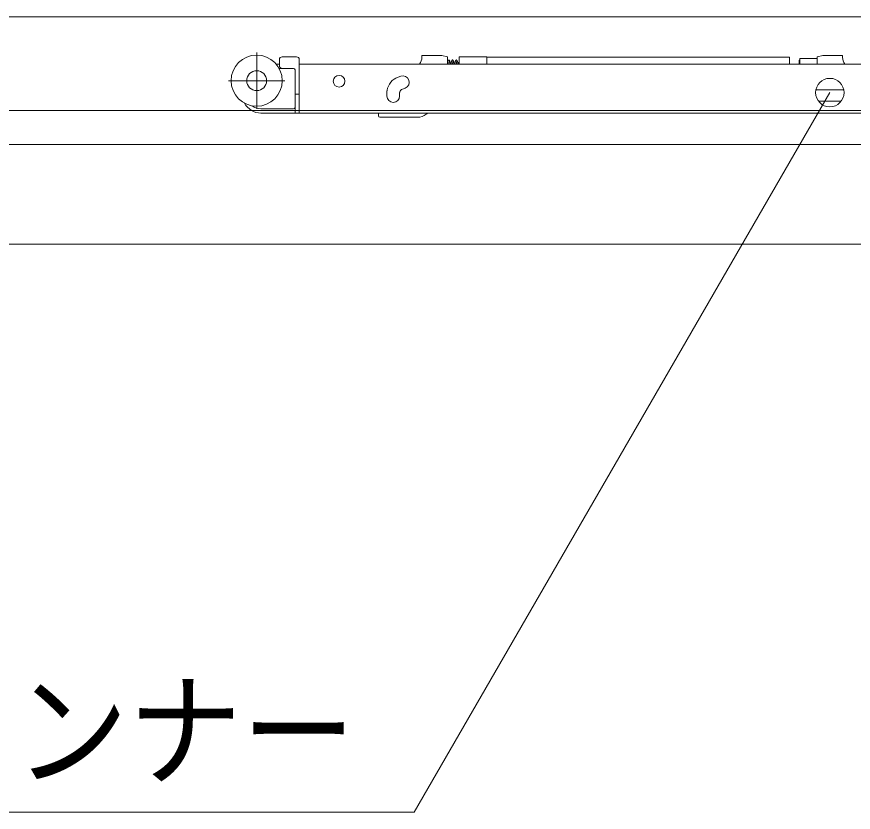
# Model space of a CAD drawing. Units: millimetres, scale not verified. Extents: x -6062 to 6062, y -3045 to 3045.
# Drawn here: x -1414.1 to -1119.7, y 120 to 400 of the extents above; entities that cross this region are included whole.
import ezdxf
from ezdxf.enums import TextEntityAlignment as Align

# ---------------------------------------------------------------- set-up
doc = ezdxf.new("R2010")
doc.units = ezdxf.units.MM
doc.header["$LTSCALE"] = 20
doc.layers.add('0-1_3一般', color=7, linetype='Continuous', lineweight=9)
doc.layers.add('0-4_2寸法-3', color=7, linetype='Continuous', lineweight=9)
doc.styles.add('ＭＳ ゴシック', font='')
doc.styles.get('ＭＳ ゴシック').set_extended_font_data('MS Gothic')

# ---------------------------------------------------------------- blocks, each defined once
blk = doc.blocks.new('グループ-25')
at = {"layer": '0-1_3一般'}
for p, q in [((-77990, 8000), (17030, 8000)), ((9156.1, 7747.9), (9156.1, 7351.9)), ((9436.1, 7717.9), (9336.1, 7717.9)), ((10318.5, 7713.9), (10318.5, 7727.9)), ((10775.7, 7716.9), (10581.7, 7716.9)), ((10581.7, 7665.9), (10581.7, 7716.9)), ((10775.7, 7716.9), (10775.7, 7665.9)), ((12905.7, 7715.9), (10775.7, 7715.9)), ((12905.7, 7715.9), (12905.7, 7665.9)), ((13140.1, 7727.9), (13100.1, 7717.9)), ((13100.1, 7705.9), (13100.1, 7717.9)), ((13140.1, 7727.9), (13280.1, 7727.9)), ((13280.1, 7713.9), (13280.1, 7727.9)), ((9316.1, 7665.9), (9293.7, 7665.9)), ((9316.1, 7697.9), (9316.1, 7655.9)), ((9456.1, 7697.9), (9456.1, 7665.1)), ((9456.1, 7665.9), (15562.1, 7665.9)), ((9456.1, 7659.9), (9456.1, 7665.1)), ((9456.1, 7481.9), (9456.1, 7659.9)), ((10507.7, 7670.9), (10508.4, 7665.9)), ((10534.7, 7670.9), (10535.4, 7665.9)), ((10561.7, 7670.9), (10562.4, 7665.9)), ((10581.6, 7686.9), (10581.7, 7687.5)), ((12975.1, 7690.9), (12975.1, 7665.9)), ((13100.1, 7705.9), (12980.1, 7705.9)), ((12980.1, 7705.9), (12980.1, 7665.9)), ((13100.1, 7705.9), (13100.1, 7665.9)), ((9314.2, 7635.9), (9336.1, 7635.9)), ((9416.1, 7635.9), (9336.1, 7635.9)), ((9426.1, 7475.9), (9426.1, 7625.9)), ((9354.1, 7549.9), (8958.1, 7549.9)), ((10169.8, 7581.5), (10151.1, 7574.7)), ((9456.1, 7470.1), (9456.1, 7481.9)), ((10073.7, 7481.4), (10073.8, 7481.9)), ((10181.8, 7490.1), (10200.6, 7496.9)), ((9426.1, 7455.9), (9426.1, 7475.9)), ((9426.1, 7345.9), (9426.1, 7455.9)), ((9456.1, 7455.9), (9426.1, 7455.9)), ((9456.1, 7470.1), (9456.1, 7455.9)), ((9456.1, 7455.9), (9456.1, 7345.9)), ((10072.1, 7441.9), (10072.1, 7461.9)), ((10162.1, 7462.4), (10162.1, 7461.9)), ((10162.1, 7461.9), (10162.1, 7441.9)), ((17030, 7340), (-77990, 7340)), ((9416.1, 7351.9), (9186.1, 7351.9)), ((9186.1, 7321.9), (9426.1, 7321.9)), ((9426.1, 7321.9), (9426.1, 7345.9)), ((9456.1, 7321.9), (9426.1, 7321.9)), ((9456.1, 7345.9), (9456.1, 7321.9)), ((15562.1, 7321.9), (9456.1, 7321.9)), ((10012.7, 7301.9), (10012.7, 7321.9)), ((10350.1, 7313.8), (10360.2, 7321.9)), ((10022.7, 7291.9), (10287.6, 7291.9)), ((-6960, 7100), (17040, 7100)), ((-6640, 6400), (16720, 6400))]:
    blk.add_line(p, q, dxfattribs=at)
for points in [[(10498.5, 7665.9), (10498.5, 7717.9), (10458.5, 7727.9), (10318.5, 7727.9)], [(10498.5, 7675.8), (10498.6, 7676.3), (10498.6, 7676.9), (10498.7, 7677.4), (10498.8, 7678), (10498.8, 7678.7), (10498.9, 7679.3), (10499, 7680), (10499, 7680.6), (10499.1, 7681.4), (10499.1, 7682.1), (10499.2, 7682.9), (10499.3, 7683.6), (10499.3, 7684.5), (10499.4, 7685.3), (10499.5, 7686.1), (10499.6, 7686.9), (10499.8, 7687.7), (10500.1, 7688.4), (10500.4, 7689.1), (10500.9, 7689.8), (10501.3, 7690.4), (10501.9, 7691), (10502.5, 7691.5), (10503.2, 7692.1), (10503.9, 7692.6), (10504.7, 7693), (10505.6, 7693.5), (10506.5, 7693.8), (10507.5, 7694.2), (10508.4, 7694.4), (10509.2, 7694.5), (10510, 7694.5), (10510.7, 7694.3), (10511.4, 7694.1), (10512, 7693.7), (10512.6, 7693.3), (10513.1, 7692.7), (10513.6, 7692), (10514, 7691.2)], [(10508.3, 7674.5), (10508.3, 7674.1), (10508.2, 7673.6), (10508.1, 7673.2), (10508.1, 7672.8), (10508, 7672.3), (10507.9, 7671.9), (10507.9, 7671.4), (10507.8, 7671), (10507.7, 7670.6), (10507.6, 7670.1), (10507.6, 7669.7), (10507.5, 7669.3), (10507.5, 7668.9), (10507.4, 7668.5), (10507.3, 7668.1), (10507.3, 7667.7), (10507.2, 7667.4), (10507.2, 7667), (10507.1, 7666.6), (10507.1, 7666.3), (10507, 7665.9)], [(10510.5, 7686.7), (10510.6, 7686.7), (10510.8, 7686.7), (10510.9, 7686.7), (10510.9, 7686.6), (10511, 7686.6), (10511, 7686.5), (10511.1, 7686.3), (10511.1, 7686.1), (10511, 7686), (10511, 7685.7), (10510.9, 7685.5), (10510.8, 7685.2), (10510.7, 7684.9), (10510.5, 7684.5), (10510.4, 7684.2), (10510.2, 7683.8), (10510, 7683.4), (10509.9, 7683), (10509.7, 7682.6), (10509.6, 7682.2), (10509.5, 7681.8), (10509.4, 7681.4), (10509.3, 7681), (10509.2, 7680.6), (10509.1, 7680.2), (10509, 7679.8), (10508.9, 7679.4), (10508.9, 7679), (10508.8, 7678.6), (10508.8, 7678.2), (10508.7, 7677.8), (10508.7, 7677.4), (10508.6, 7677), (10508.6, 7676.6), (10508.6, 7676.2), (10508.5, 7675.8), (10508.4, 7675.4), (10508.4, 7674.9), (10508.3, 7674.5)], [(10514, 7691.2), (10514.3, 7690.3), (10514.6, 7689.2), (10514.8, 7688.1), (10515, 7686.9), (10515.3, 7685.8), (10515.4, 7684.7), (10515.6, 7683.6), (10515.8, 7682.5), (10516, 7681.5), (10516.2, 7680.5), (10516.3, 7679.6), (10516.5, 7678.7), (10516.6, 7677.8), (10516.8, 7676.9), (10516.9, 7676.1), (10517, 7675.3), (10517.1, 7674.6), (10517.3, 7673.9), (10517.4, 7673.2), (10517.5, 7672.5), (10517.6, 7671.8), (10517.7, 7671.1), (10517.8, 7670.5), (10517.9, 7669.9), (10518, 7669.2), (10518, 7668.6), (10518.1, 7668.1), (10518.2, 7667.5), (10518.3, 7666.9), (10518.4, 7666.4), (10518.4, 7665.9)], [(10524, 7665.9), (10524.1, 7666.5), (10524.2, 7667.1), (10524.3, 7667.8), (10524.4, 7668.4), (10524.4, 7669.1), (10524.5, 7669.8), (10524.6, 7670.6), (10524.7, 7671.3), (10524.7, 7672.1), (10524.8, 7672.9), (10524.9, 7673.7), (10525, 7674.5), (10525, 7675.4), (10525.1, 7676.2), (10525.2, 7677.1), (10525.3, 7678), (10525.5, 7679), (10525.7, 7680), (10526, 7681), (10526.3, 7682), (10526.6, 7683.1), (10527, 7684.2), (10527.4, 7685.3), (10527.9, 7686.5), (10528.4, 7687.7), (10528.9, 7688.9), (10529.5, 7690.1), (10530.1, 7691.4), (10530.8, 7692.6), (10531.4, 7693.6), (10532.1, 7694.4), (10532.7, 7695.1), (10533.4, 7695.5), (10534, 7695.8), (10534.7, 7695.9), (10535.3, 7695.8), (10536, 7695.5), (10536.6, 7695.1), (10537.3, 7694.4)], [(10535.3, 7674.5), (10535.3, 7674.1), (10535.2, 7673.6), (10535.1, 7673.2), (10535.1, 7672.8), (10535, 7672.3), (10534.9, 7671.9), (10534.9, 7671.4), (10534.8, 7671), (10534.7, 7670.6), (10534.6, 7670.1), (10534.6, 7669.7), (10534.5, 7669.3), (10534.5, 7668.9), (10534.4, 7668.5), (10534.3, 7668.1), (10534.3, 7667.7), (10534.2, 7667.4), (10534.2, 7667), (10534.1, 7666.6), (10534.1, 7666.3), (10534, 7665.9)], [(10537.5, 7686.7), (10537.6, 7686.7), (10537.7, 7686.7), (10537.9, 7686.7), (10537.9, 7686.6), (10538, 7686.6), (10538, 7686.5), (10538.1, 7686.3), (10538.1, 7686.2), (10538, 7686), (10538, 7685.7), (10537.9, 7685.5), (10537.8, 7685.2), (10537.7, 7684.9), (10537.5, 7684.5), (10537.4, 7684.2), (10537.2, 7683.8), (10537, 7683.4), (10536.9, 7683), (10536.7, 7682.6), (10536.6, 7682.2), (10536.5, 7681.8), (10536.4, 7681.4), (10536.3, 7681), (10536.2, 7680.6), (10536.1, 7680.2), (10536, 7679.8), (10535.9, 7679.4), (10535.9, 7679), (10535.8, 7678.6), (10535.8, 7678.2), (10535.7, 7677.8), (10535.7, 7677.4), (10535.6, 7677), (10535.6, 7676.6), (10535.6, 7676.2), (10535.5, 7675.8), (10535.4, 7675.4), (10535.4, 7674.9), (10535.3, 7674.5)], [(10537.3, 7694.4), (10537.9, 7693.6), (10538.5, 7692.6), (10539.2, 7691.4), (10539.8, 7690.1), (10540.4, 7688.9), (10540.9, 7687.6), (10541.4, 7686.5), (10541.9, 7685.3), (10542.3, 7684.2), (10542.7, 7683.1), (10543.1, 7682), (10543.4, 7681), (10543.6, 7680), (10543.9, 7679), (10544, 7678), (10544.2, 7677.1), (10544.3, 7676.2), (10544.4, 7675.3), (10544.5, 7674.5), (10544.5, 7673.7), (10544.6, 7672.9), (10544.7, 7672.1), (10544.8, 7671.3), (10544.9, 7670.6), (10545, 7669.8), (10545, 7669.1), (10545.1, 7668.4), (10545.2, 7667.8), (10545.3, 7667.1), (10545.3, 7666.5), (10545.4, 7665.9)], [(10551, 7665.9), (10551.1, 7666.5), (10551.2, 7667.1), (10551.3, 7667.8), (10551.4, 7668.4), (10551.4, 7669.1), (10551.5, 7669.8), (10551.6, 7670.6), (10551.7, 7671.3), (10551.7, 7672.1), (10551.8, 7672.9), (10551.9, 7673.7), (10552, 7674.5), (10552, 7675.4), (10552.1, 7676.2), (10552.2, 7677.1), (10552.3, 7678), (10552.5, 7679), (10552.7, 7680), (10553, 7681), (10553.3, 7682), (10553.6, 7683.1), (10554, 7684.2), (10554.4, 7685.3), (10554.9, 7686.5), (10555.4, 7687.7), (10555.9, 7688.9), (10556.5, 7690.1), (10557.1, 7691.4), (10557.8, 7692.6), (10558.4, 7693.6), (10559.1, 7694.4), (10559.7, 7695.1), (10560.4, 7695.5), (10561, 7695.8), (10561.7, 7695.9), (10562.3, 7695.8), (10563, 7695.5), (10563.6, 7695.1), (10564.3, 7694.4)], [(10562.3, 7674.5), (10562.3, 7674.1), (10562.2, 7673.6), (10562.1, 7673.2), (10562.1, 7672.8), (10562, 7672.3), (10561.9, 7671.9), (10561.9, 7671.4), (10561.8, 7671), (10561.7, 7670.6), (10561.6, 7670.1), (10561.6, 7669.7), (10561.5, 7669.3), (10561.5, 7668.9), (10561.4, 7668.5), (10561.3, 7668.1), (10561.3, 7667.7), (10561.2, 7667.4), (10561.2, 7667), (10561.1, 7666.6), (10561.1, 7666.3), (10561, 7665.9)], [(10564.5, 7686.7), (10564.6, 7686.7), (10564.8, 7686.7), (10564.9, 7686.7), (10564.9, 7686.6), (10565, 7686.6), (10565, 7686.5), (10565.1, 7686.3), (10565.1, 7686.1), (10565, 7686), (10565, 7685.7), (10564.9, 7685.5), (10564.8, 7685.2), (10564.7, 7684.9), (10564.5, 7684.5), (10564.4, 7684.2), (10564.2, 7683.8), (10564, 7683.4), (10563.9, 7683), (10563.7, 7682.6), (10563.6, 7682.2), (10563.5, 7681.8), (10563.4, 7681.4), (10563.3, 7681), (10563.2, 7680.6), (10563.1, 7680.2), (10563, 7679.8), (10562.9, 7679.4), (10562.9, 7679), (10562.8, 7678.6), (10562.8, 7678.2), (10562.7, 7677.8), (10562.7, 7677.4), (10562.6, 7677), (10562.6, 7676.6), (10562.6, 7676.2), (10562.5, 7675.8), (10562.4, 7675.4), (10562.4, 7674.9), (10562.3, 7674.5)], [(10564.3, 7694.4), (10564.9, 7693.6), (10565.5, 7692.6), (10566.2, 7691.4), (10566.8, 7690.1), (10567.4, 7688.9), (10567.9, 7687.6), (10568.4, 7686.5), (10568.9, 7685.3), (10569.3, 7684.2), (10569.7, 7683.1), (10570.1, 7682), (10570.4, 7681), (10570.6, 7680), (10570.9, 7679), (10571, 7678), (10571.2, 7677.1), (10571.3, 7676.2), (10571.4, 7675.3), (10571.5, 7674.5), (10571.5, 7673.7), (10571.6, 7672.9), (10571.7, 7672.1), (10571.8, 7671.3), (10571.9, 7670.6), (10571.9, 7669.8), (10572, 7669.1), (10572.1, 7668.4), (10572.2, 7667.8), (10572.3, 7667.1), (10572.3, 7666.5), (10572.4, 7665.9)], [(10578, 7665.9), (10578.1, 7666.4), (10578.2, 7667), (10578.3, 7667.5), (10578.3, 7668.1), (10578.4, 7668.6), (10578.5, 7669.2), (10578.6, 7669.7), (10578.6, 7670.2), (10578.7, 7670.8), (10578.8, 7671.3), (10578.9, 7671.9), (10578.9, 7672.4), (10579, 7672.9), (10579.1, 7673.5), (10579.2, 7674), (10579.3, 7674.6), (10579.3, 7675.1), (10579.4, 7675.7), (10579.5, 7676.2), (10579.6, 7676.7), (10579.6, 7677.3), (10579.7, 7677.8), (10579.8, 7678.4), (10579.9, 7678.9), (10580, 7679.4), (10580.1, 7680), (10580.2, 7680.5), (10580.3, 7681.1), (10580.4, 7681.6), (10580.5, 7682.1), (10580.6, 7682.7), (10580.7, 7683.2), (10580.8, 7683.7), (10580.9, 7684.3), (10581.1, 7684.8), (10581.2, 7685.3), (10581.3, 7685.9), (10581.4, 7686.4), (10581.6, 7686.9)], [(10072.1, 7461.9), (10072.1, 7462.4), (10072.1, 7462.9), (10072.1, 7463.4), (10072.1, 7463.9), (10072.1, 7464.4), (10072.1, 7464.9), (10072.1, 7465.4), (10072.2, 7465.9), (10072.2, 7466.4), (10072.2, 7466.9), (10072.2, 7467.4), (10072.3, 7467.9), (10072.3, 7468.4), (10072.3, 7468.9), (10072.3, 7469.4), (10072.4, 7469.9), (10072.4, 7470.4), (10072.5, 7470.9), (10072.5, 7471.4), (10072.5, 7471.9), (10072.6, 7472.4), (10072.6, 7472.9), (10072.7, 7473.4), (10072.7, 7473.9), (10072.8, 7474.4), (10072.8, 7474.9), (10072.9, 7475.4), (10073, 7475.9), (10073, 7476.4), (10073.1, 7476.9), (10073.1, 7477.4), (10073.2, 7477.9), (10073.3, 7478.4), (10073.3, 7478.9), (10073.4, 7479.4), (10073.5, 7479.9), (10073.5, 7480.4), (10073.6, 7480.9), (10073.7, 7481.4)], [(10169.7, 7481.9), (10169.4, 7481.5), (10169.1, 7481), (10168.8, 7480.6), (10168.4, 7480.1), (10168.1, 7479.7), (10167.8, 7479.2), (10167.5, 7478.8), (10167.2, 7478.3), (10167, 7477.9), (10166.7, 7477.4), (10166.4, 7476.9), (10166.1, 7476.4), (10165.9, 7476), (10165.6, 7475.5), (10165.4, 7475), (10165.1, 7474.5), (10164.9, 7474), (10164.7, 7473.5), (10164.5, 7473), (10164.2, 7472.5), (10164, 7472), (10163.8, 7471.5), (10163.7, 7470.9), (10163.5, 7470.4), (10163.3, 7469.9), (10163.2, 7469.4), (10163, 7468.9), (10162.9, 7468.3), (10162.8, 7467.8), (10162.6, 7467.3), (10162.5, 7466.8), (10162.5, 7466.2), (10162.4, 7465.7), (10162.3, 7465.1), (10162.2, 7464.6), (10162.2, 7464.1), (10162.2, 7463.5), (10162.1, 7463), (10162.1, 7462.4)]]:
    blk.add_lwpolyline(points, dxfattribs=at)
for centre, radius in [((9156.1, 7549.9), 180), ((9156.1, 7549.9), 70), ((9736.1, 7545.9), 41)]:
    blk.add_circle(centre, radius, dxfattribs=at)
for centre, radius, start, end in [((9336.1, 7697.9), 20, 90, 180), ((9436.1, 7697.9), 20, 0, 90), ((10238.5, 7713.9), 80, 323.1301, 0), ((13360.1, 7713.9), 80, 180, 216.8699), ((9336.1, 7655.9), 20, 180, 270), ((12980.1, 7690.9), 5, 90, 180), ((9416.1, 7625.9), 10, 0, 90), ((10192.1, 7461.9), 120, 110, 170.40593), ((10185.2, 7539.2), 45, 290, 110), ((10192.1, 7461.9), 30, 110, 138.18969), ((10117.1, 7441.9), 45, 180, 0), ((9186.1, 7451.9), 130, 207.8267, 270), ((9186.1, 7451.9), 100, 232.49603, 270), ((9416.1, 7361.9), 10, 270, 0), ((10022.7, 7301.9), 10, 180, 270), ((10287.6, 7391.9), 100, 270, 308.65981)]:
    blk.add_arc(centre, radius, start, end, dxfattribs=at)
blk = doc.blocks.new('グループ-26')
at = {"layer": '0-1_3一般'}
blk.add_line((-79696.5, 8000), (18903.5, 8000), dxfattribs=at)
blk = doc.blocks.new('グループ-27')
at = {"layer": '0-1_3一般'}
for name in ['グループ-26', 'グループ-25']:
    blk.add_blockref(name, (0, 0), dxfattribs=at)

msp = doc.modelspace()

# ---------------------------------------------------------------- linework, layer by layer
at = {"layer": '0-4_2寸法-3'}
for p, q in [((-1127.8, 378.29), (-1128.15, 378.29)), ((-1127.8, 378.29), (-1128.15, 378.29)), ((-1123.08, 374.29), (-1132.87, 374.29)), ((-1123.98, 370.29), (-1131.97, 370.29))]:
    msp.add_line(p, q, dxfattribs=at)
msp.add_lwpolyline([(-1873.06, 120), (-1274.22, 120), (-1127.98, 373.3)], dxfattribs=at)
msp.add_circle((-1127.98, 373.3), 5.01, dxfattribs=at)
msp.add_circle((-1127.98, 373.3), 5.01, dxfattribs=at)

# ---------------------------------------------------------------- block references
at = {"layer": '0-1_3一般', "xscale": 0.05, "yscale": 0.05}
msp.add_blockref('グループ-27', (-1787.5, 0), dxfattribs=at)

# ---------------------------------------------------------------- texts
at = {"layer": '0-4_2寸法-3', "style": 'ＭＳ ゴシック', "width": 0.9}
msp.add_text('ンナー', height=32.55, dxfattribs=at).set_placement((-1414.85, 122.77), align=Align.BOTTOM_LEFT)

doc.saveas('drawing.dxf')
